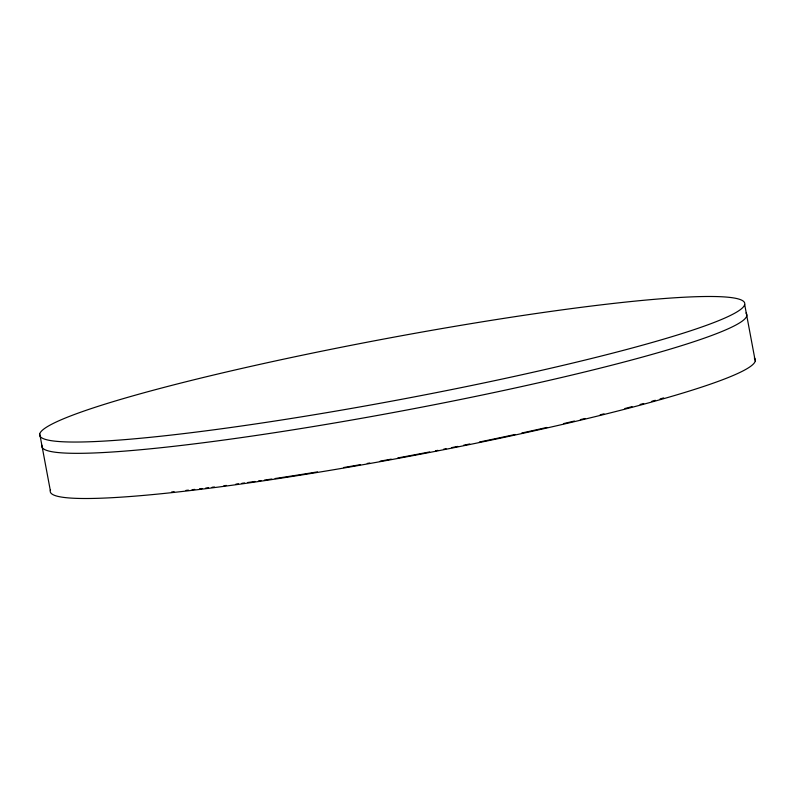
<?xml version="1.0" encoding="UTF-8"?>
<svg xmlns="http://www.w3.org/2000/svg" width="795" height="795" viewBox="0 0 795 795"><rect width="100%" height="100%" fill="white"/><g stroke="black" fill="none" stroke-linecap="round" stroke-linejoin="round"><path stroke-width="1.19" d="M744.686 304.545A358.634 31.253 -10.6 0 1 209.006 430.443A358.634 31.253 -10.6 0 1 222.968 372.795A358.634 31.253 -10.6 0 1 744.686 304.545L755.25 361.01M39.75 433.981L50.314 490.445M663.636 397.917A352.861 30.757 -10.6 0 1 660.108 398.931M655.309 400.292A352.861 30.757 -10.6 0 1 651.89 401.246M643.702 403.502A352.861 30.757 -10.6 0 1 640.114 404.476M632.045 406.642A352.861 30.757 -10.6 0 1 624.89 408.521M603.981 413.857A352.861 30.757 -10.6 0 1 600.185 414.801M585.15 418.478A352.861 30.757 -10.6 0 1 580.37 419.631M574.437 421.042A352.861 30.757 -10.6 0 1 563.585 423.596M546.851 427.442A352.861 30.757 -10.6 0 1 521.749 433.027M515.13 434.467A352.861 30.757 -10.6 0 1 479.415 442.01M469.716 443.998A352.861 30.757 -10.6 0 1 463.634 445.23M457.761 446.412A352.861 30.757 -10.6 0 1 451.868 447.585M446.084 448.728A352.861 30.757 -10.6 0 1 443.63 449.215M437.886 450.338A352.861 30.757 -10.6 0 1 435.541 450.795M429.658 451.928A352.861 30.757 -10.6 0 1 397.838 457.93M391.259 459.142A352.861 30.757 -10.6 0 1 380.169 461.15M369.685 463.018A352.861 30.757 -10.6 0 1 367.24 463.445M360.215 464.687A352.861 30.757 -10.6 0 1 343.519 467.559M317.463 471.892A352.861 30.757 -10.6 0 1 275.12 478.52M271.81 479.017A352.861 30.757 -10.6 0 1 264.357 480.12M261.028 480.607A352.861 30.757 -10.6 0 1 258.375 480.985M255.096 481.462A352.861 30.757 -10.6 0 1 247.732 482.505M244.502 482.953A352.861 30.757 -10.6 0 1 241.899 483.32M238.421 483.797A352.861 30.757 -10.6 0 1 235.926 484.135M226.426 485.417A352.861 30.757 -10.6 0 1 223.862 485.755M214.421 486.977A352.861 30.757 -10.6 0 1 212.086 487.275M208.499 487.723A352.861 30.757 -10.6 0 1 205.696 488.07M202.049 488.518A352.861 30.757 -10.6 0 1 199.535 488.826M194.745 489.392A352.861 30.757 -10.6 0 1 192.072 489.7M188.405 490.127A352.861 30.757 -10.6 0 1 185.98 490.406M174.115 491.717A352.861 30.757 -10.6 0 1 171.641 491.976M754.286 357.998A358.634 31.253 -10.6 0 1 409.147 456.34A358.634 31.253 -10.6 0 1 50.532 489.819M746.018 313.031A358.634 31.253 -10.6 0 1 402.658 410.796A358.634 31.253 -10.6 0 1 41.867 445.27"/></g></svg>
